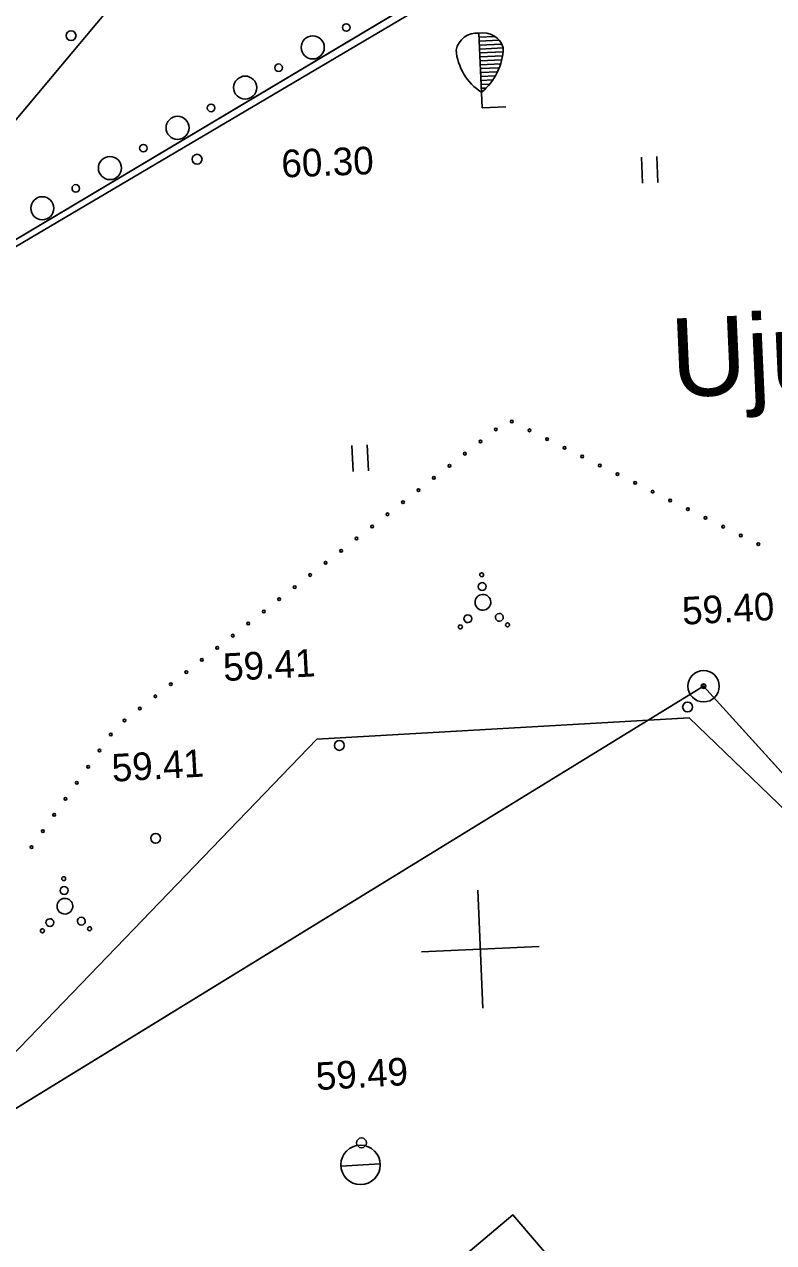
# Model space of a CAD drawing. Extents: x 641465 to 641768, y 6456798 to 6457145.
# Drawn here: x 641534.81 to 641553.86, y 6456962.26 to 6456993.22 of the extents above; entities that cross this region are included whole.
import ezdxf

# ---------------------------------------------------------------- set-up
doc = ezdxf.new("R2010")
doc.units = 0
for name, color, linetype in [('Level 1', 7, 'Continuous'), ('Level 14', 7, 'Continuous'), ('Level 16', 7, 'Continuous'), ('Level 17', 7, 'Continuous'), ('Level 22', 7, 'Continuous'), ('Level 30', 7, 'Continuous'), ('Level 4', 7, 'Continuous'), ('Level 40', 7, 'Continuous'), ('Level 49', 7, 'Continuous'), ('Level 5', 7, 'Continuous'), ('Level 54', 7, 'Continuous'), ('Level 6', 7, 'Continuous'), ('Level 63', 7, 'Continuous'), ('Level 7', 7, 'Continuous'), ('Level 8', 7, 'Continuous')]:
    doc.layers.add(name, color=color, linetype=linetype)

# ---------------------------------------------------------------- blocks, each defined once
blk = doc.blocks.new('BH')
at = {"layer": 'Level 7'}
for centre, radius in [((0, 0), 293), ((990, 0), 95.9)]:
    blk.add_circle(centre, radius, dxfattribs=at)
blk = doc.blocks.new('KHEIN3')
at = {"layer": 'Level 6'}
for p, q in [((-210.89, 335.09), (-210.89, -326.54)), ((182.28, 335.09), (182.28, -326.54))]:
    blk.add_line(p, q, dxfattribs=at)
blk = doc.blocks.new('BK3')
at = {"layer": 'Level 7'}
for p, q in [((0, 1900), (0, 0)), ((0, 1800), (400, 1800)), ((0, 1700), (500, 1700)), ((0, 1600), (560, 1600)), ((600, 1500), (0, 1500)), ((0, 1400), (590, 1400)), ((570, 1300), (0, 1300)), ((0, 1200), (550, 1200)), ((520, 1100), (0, 1100)), ((0, 1000), (470, 1000)), ((420, 900), (0, 900)), ((0, 900), (0, 800)), ((0, 800), (360, 800)), ((300, 700), (0, 700)), ((0, 700), (0, 600)), ((200, 600), (0, 600)), ((0, 500), (100, 500)), ((600, 0), (0, 0))]:
    blk.add_line(p, q, dxfattribs=at)
for centre, radius, start, end in [((-80, 1370), 536, 81.416, 165.964), ((83, 1375), 532, 13.619, 99.001), ((808, 1555), 1410, 182.221, 235), ((-916, 1613), 1520, 307.047, 355.732)]:
    blk.add_arc(centre, radius, start, end, dxfattribs=at)
blk = doc.blocks.new('AAP2')
at = {"layer": 'Level 6'}
blk.add_circle((0, 0), 34.5, dxfattribs=at)
blk = doc.blocks.new('BV0')
at = {"layer": 'Level 7'}
for centre, radius, start, end in [((2, 689), 50, 90, 270), ((2, 689), 50, 270, 90), ((2, 389), 100, 90, 270), ((2, 389), 100, 270, 90), ((2, -11), 200, 90, 270), ((2, -11), 200, 270, 90), ((-598, -611), 50, 90, 270), ((-598, -611), 50, 270, 90), ((-398, -411), 100, 90, 270), ((-398, -411), 100, 270, 90), ((402, -411), 100, 90, 270), ((402, -411), 100, 270, 90), ((602, -611), 50, 90, 270), ((602, -611), 50, 270, 90)]:
    blk.add_arc(centre, radius, start, end, dxfattribs=at)
blk = doc.blocks.new('OV2')
at = {"layer": 'Level 22'}
blk.add_line((-500, 0), (500, 0), dxfattribs=at)
blk.add_circle((0, 0), 500, dxfattribs=at)
blk = doc.blocks.new('RIST')
at = {"layer": 'Level 17'}
for p, q in [((0, 1500), (0, -1500)), ((-1500, 0), (1500, 0))]:
    blk.add_line(p, q, dxfattribs=at)
blk = doc.blocks.new('BH0')
at = {"layer": 'Level 7'}
for centre, radius in [((0, 0), 293), ((990, 0), 95.9)]:
    blk.add_circle(centre, radius, dxfattribs=at)
blk = doc.blocks.new('KHEIN5')
at = {"layer": 'Level 6'}
for p, q in [((-210.89, 335.09), (-210.89, -326.54)), ((182.28, 335.09), (182.28, -326.54))]:
    blk.add_line(p, q, dxfattribs=at)
blk = doc.blocks.new('BK4')
at = {"layer": 'Level 7'}
for p, q in [((0, 1900), (0, 0)), ((0, 1800), (400, 1800)), ((0, 1700), (500, 1700)), ((0, 1600), (560, 1600)), ((600, 1500), (0, 1500)), ((0, 1400), (590, 1400)), ((570, 1300), (0, 1300)), ((0, 1200), (550, 1200)), ((520, 1100), (0, 1100)), ((0, 1000), (470, 1000)), ((420, 900), (0, 900)), ((0, 900), (0, 800)), ((0, 800), (360, 800)), ((300, 700), (0, 700)), ((0, 700), (0, 600)), ((200, 600), (0, 600)), ((0, 500), (100, 500)), ((600, 0), (0, 0))]:
    blk.add_line(p, q, dxfattribs=at)
for centre, radius, start, end in [((-80, 1370), 536, 81.416, 165.964), ((83, 1375), 532, 13.619, 99.001), ((808, 1555), 1410, 182.221, 235), ((-916, 1613), 1520, 307.047, 355.732)]:
    blk.add_arc(centre, radius, start, end, dxfattribs=at)
blk = doc.blocks.new('AAP3')
at = {"layer": 'Level 6'}
blk.add_circle((0, 0), 34.5, dxfattribs=at)
blk = doc.blocks.new('BV1')
at = {"layer": 'Level 7'}
for centre, radius, start, end in [((2, 689), 50, 90, 270), ((2, 689), 50, 270, 90), ((2, 389), 100, 90, 270), ((2, 389), 100, 270, 90), ((2, -11), 200, 90, 270), ((2, -11), 200, 270, 90), ((-598, -611), 50, 90, 270), ((-598, -611), 50, 270, 90), ((-398, -411), 100, 90, 270), ((-398, -411), 100, 270, 90), ((402, -411), 100, 90, 270), ((402, -411), 100, 270, 90), ((602, -611), 50, 90, 270), ((602, -611), 50, 270, 90)]:
    blk.add_arc(centre, radius, start, end, dxfattribs=at)
blk = doc.blocks.new('OV3')
at = {"layer": 'Level 16'}
blk.add_line((-500, 0), (500, 0), dxfattribs=at)
blk.add_circle((0, 0), 500, dxfattribs=at)
blk = doc.blocks.new('RIST1')
at = {"layer": 'Level 14'}
for p, q in [((0, 1500), (0, -1500)), ((-1500, 0), (1500, 0))]:
    blk.add_line(p, q, dxfattribs=at)
blk = doc.blocks.new('VBEKAE')
at = {"layer": 'Level 5'}
for radius in [500, 71.4]:
    blk.add_circle((0, 0), radius, dxfattribs=at)

msp = doc.modelspace()

# ---------------------------------------------------------------- linework, layer by layer
at = {"layer": 'Level 30'}
for centre in [(641535.997, 6456992.937), (641539.201, 6456989.796), (641551.669, 6456975.874), (641542.818, 6456974.898), (641538.148, 6456972.538), (641543.38, 6456964.799)]:
    msp.add_circle(centre, 0.125, dxfattribs=at)
at = {"layer": 'Level 4'}
for p, q in [((641516.216, 6456976.82), (641603.5, 6457028.792)), ((641552.077, 6456976.404), (641526.662, 6456960.813)), ((641568.64, 6456958.129), (641552.077, 6456976.404))]:
    msp.add_line(p, q, dxfattribs=at)
for points in [[(641551.926, 6456997.814), (641516.204, 6456976.724), (641482.446, 6457005.868), (641504.105, 6457027.587), (641515.334, 6457038.475)], [(641558.993, 6456951.054), (641563.869, 6456955.567), (641562.83, 6456964.9), (641551.714, 6456975.604), (641542.248, 6456975.056), (641532.028, 6456964.458), (641530.877, 6456955.01), (641542.291, 6456943.603), (641550.83, 6456943.594)]]:
    msp.add_lwpolyline(points, dxfattribs=at)
for centre in [(641535.997, 6456992.937), (641539.201, 6456989.796), (641551.669, 6456975.874), (641542.818, 6456974.898), (641538.148, 6456972.538), (641543.38, 6456964.799)]:
    msp.add_circle(centre, 0.125, dxfattribs=at)
at = {"layer": 'Level 40'}
for points in [[(641482.418, 6457005.834), (641540.705, 6457063.164), (641570.742, 6457080.21), (641601.777, 6457027.767), (641516.216, 6456976.82), (641506.015, 6456985.582)], [(641568.64, 6456958.129), (641550.83, 6456943.594), (641542.291, 6456943.603), (641530.627, 6456954.735), (641526.662, 6456960.813), (641552.077, 6456976.404)]]:
    msp.add_lwpolyline(points, close=True, dxfattribs=at)
at = {"layer": 'Level 49'}
msp.add_line((641552.077, 6456976.404), (641552.077, 6456976.404), dxfattribs=at)
at = {"layer": 'Level 5'}
msp.add_lwpolyline([(641511.557, 6457034.878), (641518.674, 6457028.74), (641504.035, 6457011.357), (641532.063, 6456987.789), (641548.548, 6457007.469)], dxfattribs=at)
msp.add_lwpolyline([(641511.557, 6457034.878), (641518.674, 6457028.74), (641504.035, 6457011.357), (641532.063, 6456987.789), (641548.548, 6457007.469)], dxfattribs=at)
at = {"layer": 'Level 54'}
msp.add_line((641552.077, 6456976.404), (641552.077, 6456976.404), dxfattribs=at)
at = {"layer": 'Level 63'}
msp.add_lwpolyline([(641543.121, 6456959.505), (641547.228, 6456962.966), (641550.994, 6456958.575), (641547.085, 6456955.071), (641543.121, 6456959.505)], dxfattribs=at)
msp.add_lwpolyline([(641543.121, 6456959.505), (641547.228, 6456962.966), (641550.994, 6456958.575), (641547.085, 6456955.071), (641543.121, 6456959.505)], dxfattribs=at)
at = {"layer": 'Level 8'}
for points in [[(641551.926, 6456997.814), (641516.204, 6456976.724), (641482.446, 6457005.868), (641504.105, 6457027.587), (641515.334, 6457038.475)], [(641558.993, 6456951.054), (641563.869, 6456955.567), (641562.83, 6456964.9), (641551.714, 6456975.604), (641542.248, 6456975.056), (641532.028, 6456964.458), (641530.877, 6456955.01), (641542.291, 6456943.603), (641550.83, 6456943.594)]]:
    msp.add_lwpolyline(points, dxfattribs=at)

# ---------------------------------------------------------------- block references
at = {"layer": 'Level 1', "xscale": 0.0010012880073784673, "yscale": 0.001001288007378467, "rotation": 3.233922020722722}
msp.add_blockref('OV3', (641543.356, 6456964.237), dxfattribs=at)
at = {"layer": 'Level 14', "xscale": 0.000999899854635453, "yscale": 0.000999899854635453, "rotation": 2.563922020722712}
msp.add_blockref('RIST1', (641546.401, 6456969.724), dxfattribs=at)
msp.add_blockref('RIST1', (641546.401, 6456969.724), dxfattribs=at)
at = {"layer": 'Level 17', "xscale": 0.000999899854635453, "yscale": 0.000999899854635453, "rotation": 2.563922020722712}
msp.add_blockref('RIST', (641546.401, 6456969.724), dxfattribs=at)
msp.add_blockref('RIST', (641546.401, 6456969.724), dxfattribs=at)
at = {"layer": 'Level 22', "xscale": 0.0010012880073784673, "yscale": 0.001001288007378467, "rotation": 3.233922020722722}
msp.add_blockref('OV2', (641543.356, 6456964.237), dxfattribs=at)
at = {"layer": 'Level 5', "rotation": 2.563922020722712}
for xscale, yscale in [(0.0007999198837083625, 0.0007999198837083623), (9.998998546354531e-05, 9.998998546354529e-05)]:
    msp.add_blockref('VBEKAE', (641552.077, 6456976.404), dxfattribs=dict(at, xscale=xscale, yscale=yscale))
at = {"layer": 'Level 6', "xscale": 0.000999899854635453}
for name, p, yscale, rotation in [('KHEIN3', (641550.721, 6456989.521), 0.000999899854635453, 2.563922020722712), ('KHEIN5', (641550.721, 6456989.521), 0.000999899854635453, 2.563922020722712), ('AAP2', (641546.796, 6456982.931), 0.000999899854635453, -141.91741577992985), ('AAP3', (641546.796, 6456982.931), 0.000999899854635453, -141.91741577992985), ('AAP2', (641547.201, 6456983.129), 0.0009998998546354527, 153.56731890125104), ('AAP3', (641547.201, 6456983.129), 0.0009998998546354527, 153.56731890125104), ('AAP2', (641547.649, 6456982.906), 0.0009998998546354527, 153.56731890125104), ('AAP3', (641547.649, 6456982.906), 0.0009998998546354527, 153.56731890125104), ('AAP2', (641546.403, 6456982.622), 0.000999899854635453, -141.91741577992985), ('AAP3', (641546.403, 6456982.622), 0.000999899854635453, -141.91741577992985), ('AAP2', (641548.097, 6456982.684), 0.0009998998546354527, 153.56731890125104), ('AAP3', (641548.097, 6456982.684), 0.0009998998546354527, 153.56731890125104), ('KHEIN3', (641543.36, 6456982.195), 0.000999899854635453, 2.563922020722712), ('KHEIN5', (641543.36, 6456982.195), 0.000999899854635453, 2.563922020722712), ('AAP2', (641546.009, 6456982.314), 0.000999899854635453, -141.91741577992985), ('AAP3', (641546.009, 6456982.314), 0.000999899854635453, -141.91741577992985), ('AAP2', (641548.544, 6456982.461), 0.0009998998546354527, 153.56731890125104), ('AAP3', (641548.544, 6456982.461), 0.0009998998546354527, 153.56731890125104), ('AAP2', (641548.992, 6456982.239), 0.0009998998546354527, 153.56731890125104), ('AAP3', (641548.992, 6456982.239), 0.0009998998546354527, 153.56731890125104), ('AAP2', (641545.616, 6456982.006), 0.000999899854635453, -141.91741577992985), ('AAP3', (641545.616, 6456982.006), 0.000999899854635453, -141.91741577992985), ('AAP2', (641549.44, 6456982.016), 0.0009998998546354527, 153.56731890125104), ('AAP3', (641549.44, 6456982.016), 0.0009998998546354527, 153.56731890125104), ('AAP2', (641545.222, 6456981.697), 0.000999899854635453, -141.91741577992985), ('AAP3', (641545.222, 6456981.697), 0.000999899854635453, -141.91741577992985), ('AAP2', (641549.887, 6456981.794), 0.0009998998546354527, 153.56731890125104), ('AAP3', (641549.887, 6456981.794), 0.0009998998546354527, 153.56731890125104), ('AAP2', (641544.829, 6456981.389), 0.000999899854635453, -141.91741577992985), ('AAP3', (641544.829, 6456981.389), 0.000999899854635453, -141.91741577992985), ('AAP2', (641550.335, 6456981.571), 0.0009998998546354527, 153.56731890125104), ('AAP3', (641550.335, 6456981.571), 0.0009998998546354527, 153.56731890125104), ('AAP2', (641550.783, 6456981.348), 0.0009998998546354527, 153.56731890125104), ('AAP3', (641550.783, 6456981.348), 0.0009998998546354527, 153.56731890125104), ('AAP2', (641544.435, 6456981.08), 0.000999899854635453, -141.91741577992985), ('AAP3', (641544.435, 6456981.08), 0.000999899854635453, -141.91741577992985), ('AAP2', (641551.23, 6456981.126), 0.0009998998546354527, 153.56731890125104), ('AAP3', (641551.23, 6456981.126), 0.0009998998546354527, 153.56731890125104), ('AAP2', (641544.042, 6456980.772), 0.000999899854635453, -141.91741577992985), ('AAP3', (641544.042, 6456980.772), 0.000999899854635453, -141.91741577992985), ('AAP2', (641551.678, 6456980.903), 0.0009998998546354527, 153.56731890125104), ('AAP3', (641551.678, 6456980.903), 0.0009998998546354527, 153.56731890125104), ('AAP2', (641552.126, 6456980.681), 0.0009998998546354527, 153.56731890125104), ('AAP3', (641552.126, 6456980.681), 0.0009998998546354527, 153.56731890125104), ('AAP2', (641543.648, 6456980.464), 0.000999899854635453, -141.91741577992985), ('AAP3', (641543.648, 6456980.464), 0.000999899854635453, -141.91741577992985), ('AAP2', (641552.573, 6456980.458), 0.0009998998546354527, 153.56731890125104), ('AAP3', (641552.573, 6456980.458), 0.0009998998546354527, 153.56731890125104), ('AAP2', (641543.255, 6456980.155), 0.000999899854635453, -141.91741577992985), ('AAP3', (641543.255, 6456980.155), 0.000999899854635453, -141.91741577992985), ('AAP2', (641553.021, 6456980.236), 0.0009998998546354527, 153.56731890125104), ('AAP3', (641553.021, 6456980.236), 0.0009998998546354527, 153.56731890125104), ('AAP2', (641542.861, 6456979.847), 0.000999899854635453, -141.91741577992985), ('AAP3', (641542.861, 6456979.847), 0.000999899854635453, -141.91741577992985), ('AAP2', (641553.469, 6456980.013), 0.0009998998546354527, 153.56731890125104), ('AAP3', (641553.469, 6456980.013), 0.0009998998546354527, 153.56731890125104), ('AAP2', (641542.468, 6456979.539), 0.000999899854635453, -141.91741577992985), ('AAP3', (641542.468, 6456979.539), 0.000999899854635453, -141.91741577992985), ('AAP2', (641542.074, 6456979.23), 0.000999899854635453, -141.91741577992985), ('AAP3', (641542.074, 6456979.23), 0.000999899854635453, -141.91741577992985), ('AAP2', (641541.681, 6456978.922), 0.000999899854635453, -141.91741577992985), ('AAP3', (641541.681, 6456978.922), 0.000999899854635453, -141.91741577992985), ('AAP2', (641541.287, 6456978.613), 0.000999899854635453, -141.91741577992985), ('AAP3', (641541.287, 6456978.613), 0.000999899854635453, -141.91741577992985), ('AAP2', (641540.894, 6456978.305), 0.000999899854635453, -141.91741577992985), ('AAP3', (641540.894, 6456978.305), 0.000999899854635453, -141.91741577992985), ('AAP2', (641540.5, 6456977.997), 0.000999899854635453, -141.91741577992985), ('AAP3', (641540.5, 6456977.997), 0.000999899854635453, -141.91741577992985), ('AAP2', (641540.107, 6456977.688), 0.000999899854635453, -141.91741577992985), ('AAP3', (641540.107, 6456977.688), 0.000999899854635453, -141.91741577992985), ('AAP2', (641539.713, 6456977.38), 0.000999899854635453, -141.91741577992985), ('AAP3', (641539.713, 6456977.38), 0.000999899854635453, -141.91741577992985), ('AAP2', (641539.319, 6456977.072), 0.000999899854635453, -141.91741577992985), ('AAP3', (641539.319, 6456977.072), 0.000999899854635453, -141.91741577992985), ('AAP2', (641538.926, 6456976.763), 0.000999899854635453, -141.91741577992985), ('AAP3', (641538.926, 6456976.763), 0.000999899854635453, -141.91741577992985), ('AAP2', (641538.532, 6456976.455), 0.000999899854635453, -141.91741577992985), ('AAP3', (641538.532, 6456976.455), 0.000999899854635453, -141.91741577992985), ('AAP2', (641538.139, 6456976.147), 0.000999899854635453, -141.91741577992985), ('AAP3', (641538.139, 6456976.147), 0.000999899854635453, -141.91741577992985), ('AAP2', (641537.745, 6456975.838), 0.000999899854635453, -141.91741577992985), ('AAP3', (641537.745, 6456975.838), 0.000999899854635453, -141.91741577992985), ('AAP2', (641537.352, 6456975.53), 0.000999899854635453, -141.91741577992985), ('AAP3', (641537.352, 6456975.53), 0.000999899854635453, -141.91741577992985), ('AAP2', (641537.006, 6456975.176), 0.0009998998546354527, -125.12372631444117), ('AAP3', (641537.006, 6456975.176), 0.0009998998546354527, -125.12372631444117), ('AAP2', (641536.718, 6456974.767), 0.0009998998546354527, -125.12372631444117), ('AAP3', (641536.718, 6456974.767), 0.0009998998546354527, -125.12372631444117), ('AAP2', (641536.431, 6456974.358), 0.0009998998546354527, -125.12372631444117), ('AAP3', (641536.431, 6456974.358), 0.0009998998546354527, -125.12372631444117), ('AAP2', (641536.143, 6456973.949), 0.0009998998546354527, -125.12372631444117), ('AAP3', (641536.143, 6456973.949), 0.0009998998546354527, -125.12372631444117), ('AAP2', (641535.855, 6456973.54), 0.0009998998546354527, -125.12372631444117), ('AAP3', (641535.855, 6456973.54), 0.0009998998546354527, -125.12372631444117), ('AAP2', (641535.568, 6456973.132), 0.0009998998546354527, -125.12372631444117), ('AAP3', (641535.568, 6456973.132), 0.0009998998546354527, -125.12372631444117), ('AAP2', (641535.28, 6456972.723), 0.0009998998546354527, -125.12372631444117), ('AAP3', (641535.28, 6456972.723), 0.0009998998546354527, -125.12372631444117), ('AAP2', (641534.993, 6456972.314), 0.0009998998546354527, -125.12372631444117), ('AAP3', (641534.993, 6456972.314), 0.0009998998546354527, -125.12372631444117)]:
    msp.add_blockref(name, p, dxfattribs=dict(at, yscale=yscale, rotation=rotation))
at = {"layer": 'Level 7', "xscale": 0.000999899854635453}
for name, p, yscale, rotation in [('BH', (641542.141, 6456992.638), 0.0009998998546354532, 30.731878475527953), ('BH0', (641542.141, 6456992.638), 0.0009998998546354532, 30.731878475527953), ('BK3', (641546.452, 6456991.099), 0.000999899854635453, 2.563922020722712), ('BK4', (641546.452, 6456991.099), 0.000999899854635453, 2.563922020722712), ('BH', (641540.422, 6456991.616), 0.0009998998546354532, 30.731878475527953), ('BH0', (641540.422, 6456991.616), 0.0009998998546354532, 30.731878475527953), ('BH', (641538.703, 6456990.594), 0.0009998998546354532, 30.731878475527953), ('BH0', (641538.703, 6456990.594), 0.0009998998546354532, 30.731878475527953), ('BH', (641536.984, 6456989.572), 0.0009998998546354532, 30.731878475527953), ('BH0', (641536.984, 6456989.572), 0.0009998998546354532, 30.731878475527953), ('BH', (641535.265, 6456988.55), 0.0009998998546354532, 30.731878475527953), ('BH0', (641535.265, 6456988.55), 0.0009998998546354532, 30.731878475527953), ('BV0', (641546.464, 6456978.547), 0.000999899854635453, 2.563922020722712), ('BV1', (641546.464, 6456978.547), 0.000999899854635453, 2.563922020722712), ('BV0', (641535.837, 6456970.824), 0.000999899854635453, 2.563922020722712), ('BV1', (641535.837, 6456970.824), 0.000999899854635453, 2.563922020722712)]:
    msp.add_blockref(name, p, dxfattribs=dict(at, yscale=yscale, rotation=rotation))

# ---------------------------------------------------------------- texts
at = {"layer": 'Level 30'}
for s, height, rotation, p in [('60.30', 0.7019, 2.2039, (641541.355, 6456989.33)), ('59.40', 0.7012, 3.0139, (641551.549, 6456977.966)), ('59.41', 0.7012, 3.0139, (641539.88, 6456976.533)), ('59.41', 0.7009, 3.2339, (641537.049, 6456973.976)), ('59.49', 0.7009, 3.2339, (641542.239, 6456966.138))]:
    msp.add_text(s, height=height, rotation=rotation, dxfattribs=at).set_placement(p)
at = {"layer": 'Level 4'}
for s, height, rotation, p in [('60.30', 0.7019, 2.2039, (641541.355, 6456989.33)), ('59.40', 0.7012, 3.0139, (641551.549, 6456977.966)), ('59.41', 0.7012, 3.0139, (641539.88, 6456976.533)), ('59.41', 0.7009, 3.2339, (641537.049, 6456973.976)), ('59.49', 0.7009, 3.2339, (641542.239, 6456966.138))]:
    msp.add_text(s, height=height, rotation=rotation, dxfattribs=at).set_placement(p)
at = {"layer": 'Level 40'}
msp.add_text('Ujula 17', height=1.9998, rotation=2.5639, dxfattribs=at).set_placement((641551.283, 6456983.744))

doc.saveas('drawing.dxf')
